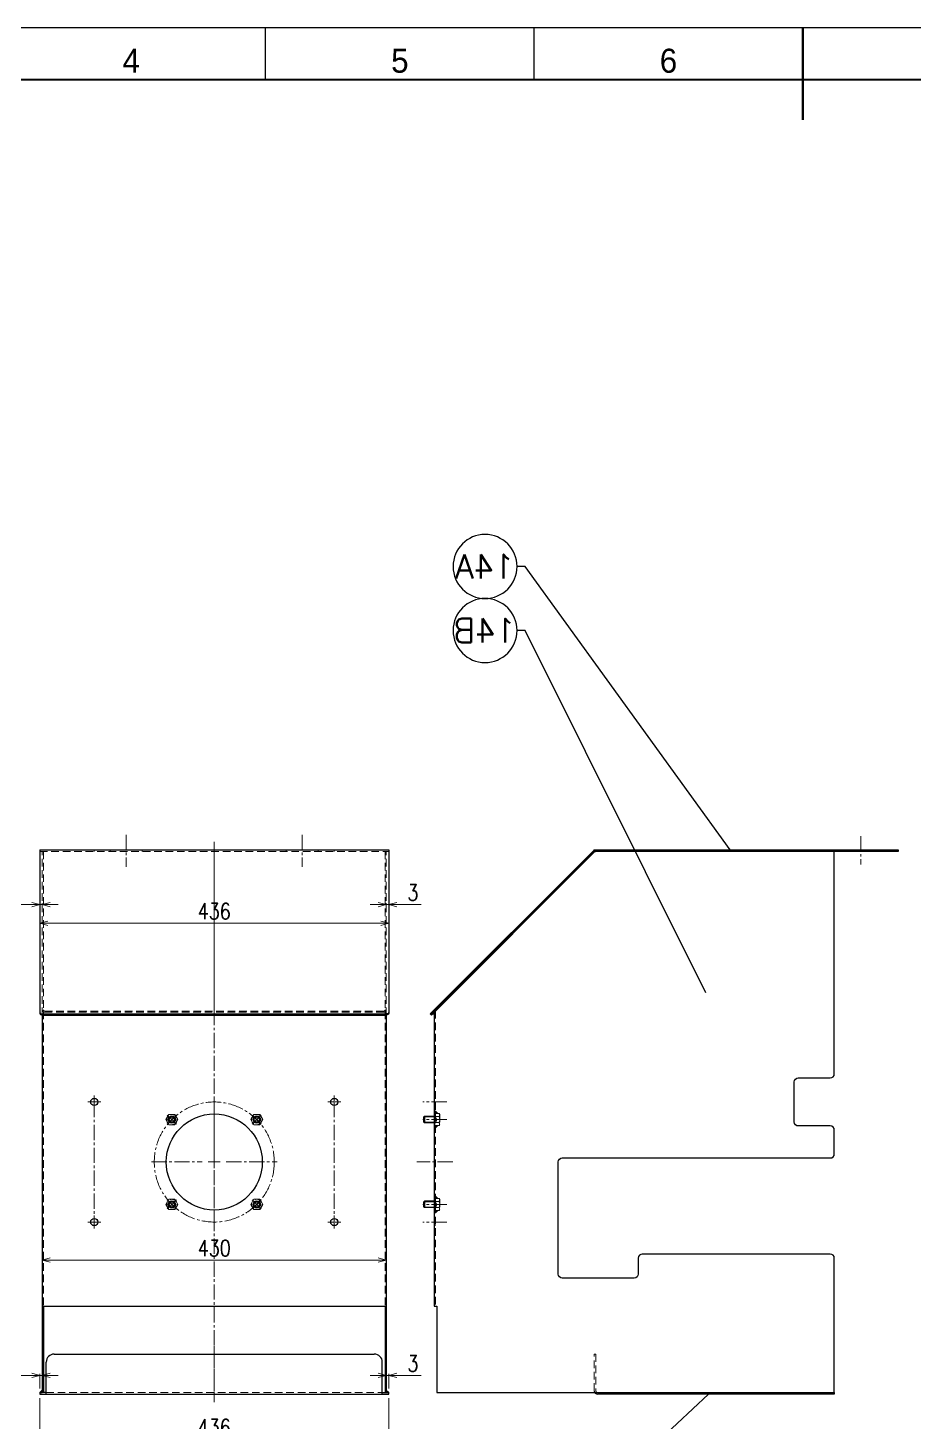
# Model space of a CAD drawing. Header units: millimetres. Extents: x 0 to 51411, y 0 to 16902.
# Drawn here: x 16264 to 17372, y 1731 to 3473 of the extents above; entities that cross this region are included whole.
import ezdxf
from ezdxf import colors
from ezdxf.entities.mleader import LeaderData, LeaderLine
from ezdxf.enums import TextEntityAlignment as Align
from ezdxf.math import Vec2, Vec3

# ---------------------------------------------------------------- set-up
doc = ezdxf.new("R2010")
doc.units = ezdxf.units.MM
doc.linetypes.add('CENTER2', pattern=[28.575, 19.05, -3.175, 3.175, -3.175])
doc.linetypes.add('HIDDEN2', pattern=[4.7625, 3.175, -1.5875])
for name, color, linetype, lineweight in [('01_外形線', 7, 'Continuous', 25), ('02_細線', 5, 'Continuous', 13), ('03_かくれ線', 6, 'HIDDEN2', 13), ('04_中心線', 1, 'CENTER2', 9), ('07_寸法線', 3, 'Continuous', 9), ('99_図枠', 7, 'Continuous', 40)]:
    doc.layers.add(name, color=color, linetype=linetype, lineweight=lineweight)
doc.layers.add('10_補助線', color=8, linetype='Continuous', lineweight=13, plot=False)
doc.styles.get("Standard").update_dxf_attribs({"font": 'arial.ttf'})
doc.styles.add('寸法用', font='simplex.shx', dxfattribs={"width": 0.8, "bigfont": '@extfont2.shx'})
doc.styles.add('表題用', font='MS PGothic.ttf')
doc.dimstyles.new('機械製図用', dxfattribs={"dimtxt": 3.5, "dimasz": 3.5, "dimexe": 2, "dimexo": 0, "dimgap": 1.2, "dimtad": 1, "dimdsep": 46, "dimtxsty": '寸法用', "dimblk": 'OPEN30', "dimcen": 0, "dimclrd": 256, "dimclre": 256, "dimclrt": 7, "dimazin": 2, "dimtm": 1e-09, "dimtfac": 0.75, "dimtmove": 0, "dimatfit": 3, "dimldrblk": 'OPEN30', "dimfxl": 1, "dimlwd": -1, "dimlwe": -1, "dimarcsym": 0})

# ---------------------------------------------------------------- blocks, each defined once
blk = doc.blocks.new('*U996')
at = {"layer": '04_中心線', "color": 0, "linetype": 'CENTER2', "transparency": 16777216}
for p, q in [((-8, 0), (-0.9, 0)), ((0, 0.9), (0, 8)), ((0.9, 0), (8, 0)), ((0, -8), (0, -0.9))]:
    blk.add_line(p, q, dxfattribs=at)
at = {"layer": '04_中心線', "color": 0, "linetype": 'Continuous', "transparency": 16777216}
for p, q in [((-0.45, 0), (0.45, 0)), ((0, -0.45), (0, 0.45))]:
    blk.add_line(p, q, dxfattribs=at)
blk = doc.blocks.new('*U997')
at = {"layer": '04_中心線', "color": 0, "linetype": 'CENTER2', "transparency": 16777216}
for p, q in [((-8, 0), (-0.9, 0)), ((0, 0.9), (0, 8)), ((0.9, 0), (8, 0)), ((0, -8), (0, -0.9))]:
    blk.add_line(p, q, dxfattribs=at)
at = {"layer": '04_中心線', "color": 0, "linetype": 'Continuous', "transparency": 16777216}
for p, q in [((-0.45, 0), (0.45, 0)), ((0, -0.45), (0, 0.45))]:
    blk.add_line(p, q, dxfattribs=at)
blk = doc.blocks.new('*U998')
at = {"layer": '04_中心線', "color": 0, "linetype": 'CENTER2', "transparency": 16777216}
for p, q in [((-8, 0), (-0.9, 0)), ((0, 0.9), (0, 8)), ((0.9, 0), (8, 0)), ((0, -8), (0, -0.9))]:
    blk.add_line(p, q, dxfattribs=at)
at = {"layer": '04_中心線', "color": 0, "linetype": 'Continuous', "transparency": 16777216}
for p, q in [((-0.45, 0), (0.45, 0)), ((0, -0.45), (0, 0.45))]:
    blk.add_line(p, q, dxfattribs=at)
blk = doc.blocks.new('*U1004')
at = {"layer": '04_中心線', "color": 0, "linetype": 'CENTER2', "transparency": 16777216}
for p, q in [((-8, 0), (-0.9, 0)), ((0, 0.9), (0, 8)), ((0.9, 0), (8, 0)), ((0, -8), (0, -0.9))]:
    blk.add_line(p, q, dxfattribs=at)
at = {"layer": '04_中心線', "color": 0, "linetype": 'Continuous', "transparency": 16777216}
for p, q in [((-0.45, 0), (0.45, 0)), ((0, -0.45), (0, 0.45))]:
    blk.add_line(p, q, dxfattribs=at)
blk = doc.blocks.new('*U999')
at = {"layer": '04_中心線', "color": 0, "linetype": 'CENTER2', "transparency": 16777216}
for p, q in [((-8, 0), (-0.9, 0)), ((0, 0.9), (0, 8)), ((0.9, 0), (8, 0)), ((0, -8), (0, -0.9))]:
    blk.add_line(p, q, dxfattribs=at)
at = {"layer": '04_中心線', "color": 0, "linetype": 'Continuous', "transparency": 16777216}
for p, q in [((-0.45, 0), (0.45, 0)), ((0, -0.45), (0, 0.45))]:
    blk.add_line(p, q, dxfattribs=at)
blk = doc.blocks.new('*U1000')
at = {"layer": '04_中心線', "color": 0, "linetype": 'CENTER2', "transparency": 16777216}
for p, q in [((-8, 0), (-0.9, 0)), ((0, 0.9), (0, 8)), ((0.9, 0), (8, 0)), ((0, -8), (0, -0.9))]:
    blk.add_line(p, q, dxfattribs=at)
at = {"layer": '04_中心線', "color": 0, "linetype": 'Continuous', "transparency": 16777216}
for p, q in [((-0.45, 0), (0.45, 0)), ((0, -0.45), (0, 0.45))]:
    blk.add_line(p, q, dxfattribs=at)
blk = doc.blocks.new('*U1001')
at = {"layer": '04_中心線', "color": 0, "linetype": 'CENTER2', "transparency": 16777216}
for p, q in [((-8, 0), (-0.9, 0)), ((0, 0.9), (0, 8)), ((0.9, 0), (8, 0)), ((0, -8), (0, -0.9))]:
    blk.add_line(p, q, dxfattribs=at)
at = {"layer": '04_中心線', "color": 0, "linetype": 'Continuous', "transparency": 16777216}
for p, q in [((-0.45, 0), (0.45, 0)), ((0, -0.45), (0, 0.45))]:
    blk.add_line(p, q, dxfattribs=at)
blk = doc.blocks.new('*U1002')
at = {"layer": '04_中心線', "color": 0, "linetype": 'CENTER2', "transparency": 16777216}
for p, q in [((-8, 0), (-0.9, 0)), ((0, 0.9), (0, 8)), ((0.9, 0), (8, 0)), ((0, -8), (0, -0.9))]:
    blk.add_line(p, q, dxfattribs=at)
at = {"layer": '04_中心線', "color": 0, "linetype": 'Continuous', "transparency": 16777216}
for p, q in [((-0.45, 0), (0.45, 0)), ((0, -0.45), (0, 0.45))]:
    blk.add_line(p, q, dxfattribs=at)
blk = doc.blocks.new('*U1003')
at = {"layer": '04_中心線', "color": 0, "linetype": 'CENTER2', "transparency": 16777216}
for p, q in [((0, 15), (0, 78.5)), ((-78.5, 0), (-15, 0)), ((15, 0), (78.5, 0)), ((0, -78.5), (0, -15))]:
    blk.add_line(p, q, dxfattribs=at)
at = {"layer": '04_中心線', "color": 0, "linetype": 'Continuous', "transparency": 16777216}
for p, q in [((-7.5, 0), (7.5, 0)), ((0, -7.5), (0, 7.5))]:
    blk.add_line(p, q, dxfattribs=at)
blk = doc.blocks.new('_Open30')
at = {"color": 0, "linetype": 'ByBlock', "lineweight": -2}
for p, q in [((-1, 0.27), (0, 0)), ((0, 0), (-1, -0.27)), ((0, 0), (-1, 0))]:
    blk.add_line(p, q, dxfattribs=at)
blk = doc.blocks.new('*D1051')
at = {"layer": '07_寸法線', "transparency": 16777216}
for p, q in [((16279.4, 1761.1), (16279.4, 1707.6)), ((16715.4, 1761.1), (16715.4, 1707.6)), ((16289.4, 1709.6), (16705.4, 1709.6))]:
    blk.add_line(p, q, dxfattribs=at)
at = {"layer": 'Defpoints', "color": 0, "transparency": 16777216}
for p in [(16279.4, 1766.1), (16715.4, 1766.1), (16715.4, 1709.6)]:
    blk.add_point(p, dxfattribs=at)
at = {"layer": '07_寸法線', "transparency": 16777216, "xscale": 10, "yscale": 10, "zscale": 10, "rotation": 180}
blk.add_blockref('_Open30', (16279.4, 1709.6), dxfattribs=at)
at = {"layer": '07_寸法線', "transparency": 16777216, "xscale": 10, "yscale": 10, "zscale": 10}
blk.add_blockref('_Open30', (16715.4, 1709.6), dxfattribs=at)
at = {"layer": '07_寸法線', "color": 7, "transparency": 16777216, "insert": (16497.4, 1724.6), "char_height": 20, "attachment_point": 5, "style": '寸法用'}
blk.add_mtext('436', dxfattribs=at)
blk = doc.blocks.new('*D1052')
at = {"layer": '07_寸法線', "transparency": 16777216}
for p, q in [((16702.4, 1789.4), (16692.4, 1789.4)), ((16712.4, 1787.7), (16712.4, 1791.4)), ((16712.4, 1789.4), (16715.4, 1789.4)), ((16715.4, 1773.1), (16715.4, 1791.4)), ((16725.4, 1789.4), (16756.1, 1789.4))]:
    blk.add_line(p, q, dxfattribs=at)
at = {"layer": 'Defpoints', "color": 0, "transparency": 16777216}
for p in [(16712.4, 1782.7), (16715.4, 1789.4), (16715.4, 1768.1)]:
    blk.add_point(p, dxfattribs=at)
at = {"layer": '07_寸法線', "transparency": 16777216, "xscale": 10, "yscale": 10, "zscale": 10}
blk.add_blockref('_Open30', (16712.4, 1789.4), dxfattribs=at)
at = {"layer": '07_寸法線', "transparency": 16777216, "xscale": 10, "yscale": 10, "zscale": 10, "rotation": 180}
blk.add_blockref('_Open30', (16715.4, 1789.4), dxfattribs=at)
at = {"layer": '07_寸法線', "color": 7, "transparency": 16777216, "insert": (16745.7, 1804.4), "char_height": 20, "attachment_point": 5, "style": '寸法用'}
blk.add_mtext('3', dxfattribs=at)
blk = doc.blocks.new('*D1053')
at = {"layer": '07_寸法線', "transparency": 16777216}
for p, q in [((16282.4, 1938.5), (16282.4, 1935.5)), ((16292.4, 1933.5), (16702.4, 1933.5)), ((16712.4, 1928.5), (16712.4, 1931.5))]:
    blk.add_line(p, q, dxfattribs=at)
at = {"layer": 'Defpoints', "color": 0, "transparency": 16777216}
for p in [(16282.4, 1933.5), (16712.4, 1933.5), (16712.4, 1933.5)]:
    blk.add_point(p, dxfattribs=at)
at = {"layer": '07_寸法線', "transparency": 16777216, "xscale": 10, "yscale": 10, "zscale": 10, "rotation": 180}
blk.add_blockref('_Open30', (16282.4, 1933.5), dxfattribs=at)
at = {"layer": '07_寸法線', "transparency": 16777216, "xscale": 10, "yscale": 10, "zscale": 10}
blk.add_blockref('_Open30', (16712.4, 1933.5), dxfattribs=at)
at = {"layer": '07_寸法線', "color": 7, "transparency": 16777216, "insert": (16497.4, 1948.5), "char_height": 20, "attachment_point": 5, "style": '寸法用'}
blk.add_mtext('430', dxfattribs=at)
blk = doc.blocks.new('*D1054')
at = {"layer": '07_寸法線', "transparency": 16777216}
for p, q in [((16269.4, 1789.4), (16238.7, 1789.4)), ((16279.4, 1773.1), (16279.4, 1791.4)), ((16282.4, 1789.4), (16279.4, 1789.4)), ((16282.4, 1787.7), (16282.4, 1791.4)), ((16292.4, 1789.4), (16302.4, 1789.4))]:
    blk.add_line(p, q, dxfattribs=at)
at = {"layer": 'Defpoints', "color": 0, "transparency": 16777216}
for p in [(16279.4, 1789.4), (16282.4, 1782.7), (16279.4, 1768.1)]:
    blk.add_point(p, dxfattribs=at)
at = {"layer": '07_寸法線', "transparency": 16777216, "xscale": 10, "yscale": 10, "zscale": 10}
blk.add_blockref('_Open30', (16279.4, 1789.4), dxfattribs=at)
at = {"layer": '07_寸法線', "transparency": 16777216, "xscale": 10, "yscale": 10, "zscale": 10, "rotation": 180}
blk.add_blockref('_Open30', (16282.4, 1789.4), dxfattribs=at)
at = {"layer": '07_寸法線', "color": 7, "transparency": 16777216, "insert": (16249.1, 1804.4), "char_height": 20, "attachment_point": 5, "style": '寸法用'}
blk.add_mtext('3', dxfattribs=at)
blk = doc.blocks.new('*D1055')
at = {"layer": '07_寸法線', "transparency": 16777216}
for p, q in [((16279.4, 2359.4), (16279.4, 2356.4)), ((16289.4, 2354.4), (16705.4, 2354.4)), ((16715.4, 2359.4), (16715.4, 2356.4))]:
    blk.add_line(p, q, dxfattribs=at)
at = {"layer": 'Defpoints', "color": 0, "transparency": 16777216}
for p in [(16279.4, 2354.4), (16715.4, 2354.4), (16715.4, 2354.4)]:
    blk.add_point(p, dxfattribs=at)
at = {"layer": '07_寸法線', "transparency": 16777216, "xscale": 10, "yscale": 10, "zscale": 10, "rotation": 180}
blk.add_blockref('_Open30', (16279.4, 2354.4), dxfattribs=at)
at = {"layer": '07_寸法線', "transparency": 16777216, "xscale": 10, "yscale": 10, "zscale": 10}
blk.add_blockref('_Open30', (16715.4, 2354.4), dxfattribs=at)
at = {"layer": '07_寸法線', "color": 7, "transparency": 16777216, "insert": (16497.4, 2369.4), "char_height": 20, "attachment_point": 5, "style": '寸法用'}
blk.add_mtext('436', dxfattribs=at)
blk = doc.blocks.new('*D1056')
at = {"layer": '07_寸法線', "transparency": 16777216}
for p, q in [((16702.4, 2377.7), (16692.4, 2377.7)), ((16712.4, 2376), (16712.4, 2379.7)), ((16712.4, 2377.7), (16715.4, 2377.7)), ((16715.4, 2361.4), (16715.4, 2379.7)), ((16725.4, 2377.7), (16756.1, 2377.7))]:
    blk.add_line(p, q, dxfattribs=at)
at = {"layer": 'Defpoints', "color": 0, "transparency": 16777216}
for p in [(16712.4, 2371), (16715.4, 2377.7), (16715.4, 2356.4)]:
    blk.add_point(p, dxfattribs=at)
at = {"layer": '07_寸法線', "transparency": 16777216, "xscale": 10, "yscale": 10, "zscale": 10}
blk.add_blockref('_Open30', (16712.4, 2377.7), dxfattribs=at)
at = {"layer": '07_寸法線', "transparency": 16777216, "xscale": 10, "yscale": 10, "zscale": 10, "rotation": 180}
blk.add_blockref('_Open30', (16715.4, 2377.7), dxfattribs=at)
at = {"layer": '07_寸法線', "color": 7, "transparency": 16777216, "insert": (16745.7, 2392.7), "char_height": 20, "attachment_point": 5, "style": '寸法用'}
blk.add_mtext('3', dxfattribs=at)
blk = doc.blocks.new('*D1057')
at = {"layer": '07_寸法線', "transparency": 16777216}
for p, q in [((16269.4, 2377.7), (16238.7, 2377.7)), ((16279.4, 2361.4), (16279.4, 2379.7)), ((16282.4, 2377.7), (16279.4, 2377.7)), ((16282.4, 2376), (16282.4, 2379.7)), ((16292.4, 2377.7), (16302.4, 2377.7))]:
    blk.add_line(p, q, dxfattribs=at)
at = {"layer": 'Defpoints', "color": 0, "transparency": 16777216}
for p in [(16279.4, 2377.7), (16282.4, 2371), (16279.4, 2356.4)]:
    blk.add_point(p, dxfattribs=at)
at = {"layer": '07_寸法線', "transparency": 16777216, "xscale": 10, "yscale": 10, "zscale": 10}
for p, rotation in [((16279.4, 2377.7), 359.9999999999935), ((16282.4, 2377.7), 179.9999999999935)]:
    blk.add_blockref('_Open30', p, dxfattribs=dict(at, rotation=rotation))
at = {"layer": '07_寸法線', "color": 7, "transparency": 16777216, "insert": (16249.1, 2392.7), "char_height": 20, "attachment_point": 5, "style": '寸法用'}
blk.add_mtext('3', dxfattribs=at)
blk = doc.blocks.new('AM_BALLOON1')
at = {"transparency": 16777216}
blk.add_circle((0, 0), 5, dxfattribs=at)
blk.add_attdef('B_NUMBER', text='', height=3, dxfattribs=at).set_placement((0, 0), align=Align.MIDDLE_CENTER)
blk = doc.blocks.new('_OPEN')
at = {"color": 0, "linetype": 'ByBlock'}
for p, q in [((-1, 0.17), (0, 0)), ((0, 0), (-1, -0.17)), ((0, 0), (-1, 0))]:
    blk.add_line(p, q, dxfattribs=at)
blk = doc.blocks.new('_TagCircle')
at = {"color": 0, "linetype": 'ByBlock', "lineweight": -2, "transparency": 16777216}
blk.add_circle((0, 0), 4, dxfattribs=at)
at = {"color": 0, "transparency": 16777216, "style": '寸法用'}
blk.add_attdef('タグ番号', text='', height=3, dxfattribs=at).set_placement((0, -1.5), align=Align.CENTER)
blk = doc.blocks.new('_None')

msp = doc.modelspace()

# ---------------------------------------------------------------- hatches: boundary and pattern name
at = {"layer": '01_外形線'}
h = msp.add_hatch(color=256, dxfattribs=at)
h.dxf.hatch_style = 1
h.paths.add_polyline_path([(16772.348, 2243.311), (16772.348, 2240.311), (16770.227, 2241.19)])
h = msp.add_hatch(color=256, dxfattribs=at)
h.dxf.hatch_style = 1
h.paths.add_polyline_path([(16282.395, 1771.139), (16279.395, 1768.139), (16282.395, 1768.139)])
h = msp.add_hatch(color=256, dxfattribs=at)
h.dxf.hatch_style = 1
h.paths.add_polyline_path([(16712.395, 1771.139), (16712.395, 1768.139), (16715.395, 1768.139)])
at = {"layer": '03_かくれ線'}
h = msp.add_hatch(color=256, dxfattribs=at)
h.dxf.hatch_style = 1
h.paths.add_polyline_path([(16773.848, 2119.678), (16773.848, 2116.678), (16776.848, 2116.678)])
h = msp.add_hatch(color=256, dxfattribs=at)
h.dxf.hatch_style = 1
h.paths.add_polyline_path([(16776.848, 2101.667), (16773.848, 2101.667), (16773.848, 2098.667)])
h = msp.add_hatch(color=256, dxfattribs=at)
h.dxf.hatch_style = 1
h.paths.add_polyline_path([(16773.848, 2013.612), (16773.848, 2010.612), (16776.848, 2010.612)])
h = msp.add_hatch(color=256, dxfattribs=at)
h.dxf.hatch_style = 1
h.paths.add_polyline_path([(16776.848, 1995.601), (16773.848, 1995.601), (16773.848, 1992.601)])

# ---------------------------------------------------------------- linework, layer by layer
at = {"layer": '01_外形線'}
for p, q in [((16279.395, 2446.139), (16715.395, 2446.139)), ((16279.395, 2446.139), (16279.395, 2241.784)), ((16715.395, 2446.139), (16715.395, 2241.784)), ((17272.348, 2446.139), (17272.348, 2444.139)), ((16282.205, 2241.078), (16712.395, 2241.078)), ((16282.395, 2239.664), (16282.395, 1768.139)), ((16282.395, 2239.664), (16712.395, 2239.664)), ((16712.395, 2239.664), (16712.395, 1768.139)), ((16760.048, 2113.172), (16758.848, 2111.972)), ((16758.848, 2111.972), (16758.848, 2106.372)), ((16760.048, 2113.172), (16760.048, 2105.172)), ((16772.348, 2113.172), (16760.048, 2113.172)), ((16760.048, 2105.172), (16758.848, 2106.372)), ((16772.348, 2105.172), (16760.048, 2105.172)), ((16760.048, 2007.106), (16758.848, 2005.906)), ((16758.848, 2005.906), (16758.848, 2000.306)), ((16760.048, 2007.106), (16760.048, 1999.106)), ((16772.348, 2007.106), (16760.048, 2007.106)), ((16760.048, 1999.106), (16758.848, 2000.306)), ((16772.348, 1999.106), (16760.048, 1999.106)), ((16283.895, 1876.139), (16283.895, 1768.139)), ((16710.895, 1876.139), (16710.895, 1768.139)), ((16297.395, 1816.139), (16697.395, 1816.139)), ((16287.395, 1766.139), (16287.395, 1806.139)), ((16707.395, 1766.139), (16707.395, 1806.139)), ((16287.395, 1768.139), (16279.395, 1768.139)), ((16279.395, 1768.139), (16279.395, 1766.139)), ((16279.395, 1766.139), (16715.395, 1766.139)), ((16283.895, 1768.139), (16282.395, 1768.139)), ((16707.395, 1768.139), (16715.395, 1768.139)), ((16710.895, 1768.139), (16712.395, 1768.139)), ((16715.395, 1766.139), (16715.395, 1768.139)), ((16976.348, 1768.139), (17272.348, 1768.139)), ((17272.348, 1766.139), (16976.348, 1766.139)), ((17272.348, 1768.139), (17272.348, 1766.139))]:
    msp.add_line(p, q, dxfattribs=at)
for points in [[(16974.005, 2444.139, 0.19891237), (16972.591, 2443.554), (16768.701, 2239.664), (16767.287, 2241.078), (16971.177, 2444.968, -0.19891237), (16974.005, 2446.139), (17272.348, 2446.139), (17352.348, 2446.139), (17352.348, 2444.139), (17272.348, 2444.139)], [(17272.348, 2166.139), (17272.348, 2202.139), (17272.348, 2444.139), (16974.419, 2444.139, 0.19891237), (16972.298, 2443.261), (16772.348, 2243.311), (16772.348, 1876.139), (16775.348, 1876.139), (16775.348, 1768.139), (17272.348, 1768.139), (17272.348, 1936.139, 0.41421356), (17267.348, 1941.139), (17032.348, 1941.139, 0.41421356), (17027.348, 1936.139), (17027.348, 1916.139, -0.41421356), (17022.348, 1911.139), (16932.348, 1911.139, -0.41421356), (16927.348, 1916.139), (16927.348, 2056.139, -0.41421356), (16932.348, 2061.139), (17267.348, 2061.139, 0.41421356), (17272.348, 2066.139), (17272.348, 2096.139, 0.41421356), (17267.348, 2101.139), (17227.348, 2101.139, -0.41421356), (17222.348, 2106.139), (17222.348, 2156.139, -0.41421356), (17227.348, 2161.139), (17267.348, 2161.139, 0.41421356)]]:
    msp.add_lwpolyline(points, format="xyb", close=True, dxfattribs=at)
for points in [[(16772.348, 2243.311), (16772.348, 2240.311), (16770.227, 2241.19), (16772.348, 2243.311)], [(16282.395, 1876.139), (16712.395, 1876.139)], [(16282.395, 1768.139), (16282.395, 1771.139), (16279.395, 1768.139), (16282.395, 1768.139)], [(16712.395, 1768.139), (16712.395, 1771.139), (16715.395, 1768.139), (16712.395, 1768.139)]]:
    msp.add_lwpolyline(points, dxfattribs=at)
for centre, radius in [((16347.395, 2131.139), 4.5), ((16647.395, 2131.139), 4.5), ((16497.395, 2056.139), 60), ((16444.362, 2109.172), 4.5), ((16444.362, 2109.172), 4), ((16444.362, 2109.172), 3.324), ((16550.428, 2109.172), 4.5), ((16550.428, 2109.172), 4), ((16550.428, 2109.172), 3.324), ((16444.362, 2003.106), 4.5), ((16444.362, 2003.106), 4), ((16444.362, 2003.106), 3.324), ((16550.428, 2003.106), 4.5), ((16550.428, 2003.106), 4), ((16550.428, 2003.106), 3.324), ((16347.395, 1981.139), 4.5), ((16647.395, 1981.139), 4.5)]:
    msp.add_circle(centre, radius, dxfattribs=at)
for centre, radius, start, end in [((16297.395, 1806.139), 10, 90, 180), ((16697.395, 1806.139), 10, 0, 90), ((16976.348, 1770.139), 4, 210, 270)]:
    msp.add_arc(centre, radius, start, end, dxfattribs=at)
at = {"layer": '01_外形線', "ltscale": 3}
msp.add_ellipse((16282.395, 2243.194), major_axis=(-3, 0), ratio=0.70666667, start_param=0, end_param=1.57079633, dxfattribs=at)
at = {"layer": '01_外形線'}
msp.add_ellipse((16282.395, 2241.784), major_axis=(-3, 0), ratio=0.70666667, start_param=0, end_param=1.57079633, dxfattribs=at)
at = {"layer": '01_外形線', "ltscale": 3, "extrusion": (0, 0, -1)}
msp.add_ellipse((16712.395, 2243.194), major_axis=(3, 0), ratio=0.70666667, start_param=0, end_param=1.57079633, dxfattribs=at)
at = {"layer": '01_外形線', "extrusion": (0, 0, -1)}
msp.add_ellipse((16712.395, 2241.784), major_axis=(3, 0), ratio=0.70666667, start_param=0, end_param=1.57079633, dxfattribs=at)
at = {"layer": '02_細線'}
for p, q in [((16772.348, 2112.422), (16759.298, 2112.422)), ((16772.348, 2105.922), (16759.298, 2105.922)), ((16772.348, 2006.356), (16759.298, 2006.356)), ((16772.348, 1999.856), (16759.298, 1999.856))]:
    msp.add_line(p, q, dxfattribs=at)
at = {"layer": '03_かくれ線', "ltscale": 3}
for p, q in [((16279.395, 2444.139), (16715.395, 2444.139)), ((16347.395, 2446.139), (16347.395, 2444.139)), ((16347.395, 2446.139), (16347.395, 2444.139)), ((16347.395, 2446.139), (16347.395, 2444.139)), ((16367.395, 2446.139), (16367.395, 2444.139)), ((16407.395, 2446.139), (16407.395, 2444.139)), ((16587.395, 2446.139), (16587.395, 2444.139)), ((16627.395, 2446.139), (16627.395, 2444.139)), ((16647.395, 2446.139), (16647.395, 2444.139)), ((16647.395, 2446.139), (16647.395, 2444.139)), ((17294.848, 2446.139), (17294.848, 2444.139)), ((17315.848, 2446.139), (17315.848, 2444.139)), ((16709.395, 2244.811), (16285.395, 2244.811)), ((16285.395, 2243.311), (16709.395, 2243.311)), ((16773.848, 2244.811), (16773.848, 1876.139)), ((16773.848, 2135.639), (16772.348, 2135.639)), ((16773.848, 2126.639), (16772.348, 2126.639)), ((16773.848, 2116.139), (16772.348, 2116.139)), ((16773.848, 2113.672), (16772.348, 2113.672)), ((16773.848, 2116.678), (16778.452, 2116.678)), ((16773.848, 2116.678), (16773.848, 2101.667)), ((16773.848, 2112.925), (16778.452, 2112.925)), ((16778.452, 2116.678), (16779.148, 2115.472)), ((16779.148, 2115.472), (16779.148, 2102.872)), ((16773.848, 2104.672), (16772.348, 2104.672)), ((16773.848, 2105.42), (16778.452, 2105.42)), ((16773.848, 2101.667), (16778.452, 2101.667)), ((16778.452, 2101.667), (16779.148, 2102.872)), ((16773.848, 2007.606), (16772.348, 2007.606)), ((16773.848, 2010.612), (16778.452, 2010.612)), ((16773.848, 2010.612), (16773.848, 1995.601)), ((16773.848, 2006.859), (16778.452, 2006.859)), ((16778.452, 2010.612), (16779.148, 2009.406)), ((16779.148, 2009.406), (16779.148, 1996.806)), ((16773.848, 1998.606), (16772.348, 1998.606)), ((16773.848, 1996.139), (16772.348, 1996.139)), ((16773.848, 1999.354), (16778.452, 1999.354)), ((16773.848, 1995.601), (16778.452, 1995.601)), ((16778.452, 1995.601), (16779.148, 1996.806)), ((16773.848, 1985.639), (16772.348, 1985.639)), ((16773.848, 1976.639), (16772.348, 1976.639)), ((16972.348, 1770.139), (16972.348, 1816.139)), ((16972.348, 1816.139), (16974.348, 1816.139)), ((16974.348, 1816.139), (16974.348, 1770.139)), ((16287.395, 1768.139), (16707.395, 1768.139))]:
    msp.add_line(p, q, dxfattribs=at)
at = {"layer": '03_かくれ線'}
for p, q in [((16773.848, 2113.172), (16772.348, 2113.172)), ((16773.848, 2112.422), (16772.348, 2112.422)), ((16773.848, 2105.922), (16772.348, 2105.922)), ((16773.848, 2105.172), (16772.348, 2105.172))]:
    msp.add_line(p, q, dxfattribs=at)
at = {"layer": '03_かくれ線', "ltscale": 3}
for points in [[(16282.395, 2239.664), (16282.395, 2444.139), (16283.895, 2444.139), (16283.895, 1876.139)], [(16712.395, 2239.664), (16712.395, 2444.139), (16710.895, 2444.139), (16710.895, 1876.139)], [(16776.848, 2116.678), (16773.848, 2116.678), (16773.848, 2119.678), (16776.848, 2116.678)], [(16776.848, 2101.667), (16773.848, 2101.667), (16773.848, 2098.667), (16776.848, 2101.667)], [(16776.848, 2010.612), (16773.848, 2010.612), (16773.848, 2013.612), (16776.848, 2010.612)], [(16776.848, 1995.601), (16773.848, 1995.601), (16773.848, 1992.601), (16776.848, 1995.601)]]:
    msp.add_lwpolyline(points, dxfattribs=at)
for points in [[(16440.609, 2115.672), (16436.856, 2109.172), (16440.609, 2102.672), (16448.114, 2102.672), (16451.867, 2109.172), (16448.114, 2115.672)], [(16546.675, 2115.672), (16542.922, 2109.172), (16546.675, 2102.672), (16554.18, 2102.672), (16557.933, 2109.172), (16554.18, 2115.672)], [(16440.609, 2009.606), (16436.856, 2003.106), (16440.609, 1996.606), (16448.114, 1996.606), (16451.867, 2003.106), (16448.114, 2009.606)], [(16546.675, 2009.606), (16542.922, 2003.106), (16546.675, 1996.606), (16554.18, 1996.606), (16557.933, 2003.106), (16554.18, 2009.606)]]:
    msp.add_lwpolyline(points, close=True, dxfattribs=at)
for centre in [(16444.362, 2109.172), (16550.428, 2109.172), (16444.362, 2003.106), (16550.428, 2003.106)]:
    msp.add_circle(centre, 6.5, dxfattribs=at)
for centre, radius, start, end in [((16285.395, 2246.311), 3, 180, 270), ((16285.395, 2246.311), 1.5, 180, 270), ((16709.395, 2246.311), 1.5, 270, 0), ((16709.395, 2246.311), 3, 270, 0), ((16775.202, 2114.802), 3.753, 330.000009, 29.999991), ((16768.683, 2109.172), 10.465, 338.985578, 21.014422), ((16775.202, 2103.543), 3.753, 330.000009, 29.999991), ((16775.202, 2008.736), 3.753, 330.000009, 29.999991), ((16768.683, 2003.106), 10.465, 338.985578, 21.014422), ((16775.202, 1997.477), 3.753, 330.000009, 29.999991), ((16976.348, 1770.139), 4, 180, 210), ((16976.348, 1770.139), 2, 180, 270)]:
    msp.add_arc(centre, radius, start, end, dxfattribs=at)
at = {"layer": '04_中心線'}
for p, q in [((16387.395, 2465.139), (16387.395, 2425.139)), ((16607.395, 2465.139), (16607.395, 2425.139)), ((17305.348, 2463.082), (17305.348, 2427.696)), ((16497.395, 2456.139), (16497.395, 2229.664)), ((16497.395, 2446.139), (16497.395, 1766.139)), ((16347.395, 2131.139), (16347.395, 1981.139)), ((16647.395, 2131.139), (16647.395, 1981.139)), ((16788.098, 2131.139), (16758.098, 2131.139)), ((16788.098, 2109.172), (16758.098, 2109.172)), ((16795.598, 2056.139), (16750.598, 2056.139)), ((16788.098, 2003.106), (16758.098, 2003.106)), ((16788.098, 1981.139), (16758.098, 1981.139)), ((16497.395, 1826.139), (16497.395, 1756.139))]:
    msp.add_line(p, q, dxfattribs=at)
msp.add_circle((16497.395, 2056.139), 75, dxfattribs=at)
at = {"layer": '10_補助線'}
for p, q in [((16971.884, 2444.261), (16767.994, 2240.371)), ((16971.177, 2444.968), (16972.591, 2443.554)), ((16974.005, 2446.139), (16974.005, 2444.139)), ((17352.348, 2445.139), (16974.005, 2445.139))]:
    msp.add_line(p, q, dxfattribs=at)
for points in [[(16974.005, 2446.139), (16972.348, 2446.139), (16971.177, 2444.968)], [(16974.419, 2444.139), (16973.177, 2444.139), (16972.298, 2443.261)], [(16974.419, 2444.139), (16973.177, 2444.139), (16972.298, 2443.261)], [(16974.005, 2444.139), (16973.177, 2444.139), (16972.591, 2443.554)]]:
    msp.add_lwpolyline(points, dxfattribs=at)
msp.add_arc((16974.005, 2442.139), 3, 90, 135, dxfattribs=at)
at = {"layer": '99_図枠', "lineweight": 25}
for p, q in [((16561.515, 3408.27), (16561.515, 3473.276)), ((16897.199, 3408.27), (16897.199, 3473.276))]:
    msp.add_line(p, q, dxfattribs=at)
at = {"layer": '99_図枠', "lineweight": 53}
msp.add_line((17232.882, 3473.276), (17232.882, 3358.265), dxfattribs=at)
at = {"layer": '99_図枠'}
msp.add_lwpolyline([(15413.6, 689.767), (19181.978, 689.767), (19181.978, 3408.27), (15413.6, 3408.27)], close=True, dxfattribs=at)
at = {"layer": 'Defpoints'}
msp.add_lwpolyline([(15218.78, 625.051), (19246.984, 625.051), (19246.984, 3473.276), (15218.78, 3473.276)], close=True, dxfattribs=at)

# ---------------------------------------------------------------- block references
at = {"layer": '04_中心線', "linetype": 'CENTER2'}
for name, p in [('*U1004', (16347.395, 2131.139)), ('*U1003', (16497.395, 2056.139)), ('*U996', (16647.395, 2131.139)), ('*U998', (16347.395, 1981.139)), ('*U997', (16647.395, 1981.139))]:
    msp.add_blockref(name, p, dxfattribs=at)
for name, p, rotation in [('*U999', (16444.362, 2109.172), 45.00000000000001), ('*U1000', (16550.428, 2109.172), 315), ('*U1001', (16444.362, 2003.106), 314.9999999999999), ('*U1002', (16550.428, 2003.106), 45.00000000000001)]:
    msp.add_blockref(name, p, dxfattribs=dict(at, rotation=rotation))

# ---------------------------------------------------------------- texts
at = {"layer": '10_補助線', "ltscale": 3, "style": '寸法用', "width": 0.8}
for p in [(16774.334, 2111.069), (16774.334, 2005.003)]:
    msp.add_text('M8×15', height=1, rotation=270, dxfattribs=at).set_placement(p)
at = {"layer": '99_図枠', "lineweight": 13, "style": '表題用'}
for s, p in [('4', (16393.673, 3408.27)), ('5', (16729.357, 3408.27)), ('6', (17065.04, 3408.27))]:
    msp.add_text(s, height=30.003, dxfattribs=at).set_placement(p, align=Align.BOTTOM_CENTER)

# ---------------------------------------------------------------- dimensions: what is measured, and where the dimension line sits
at = {"layer": '07_寸法線'}
for base, p1, p2, picture, middle in [((16279.395, 2377.738), (16282.395, 2370.996), (16279.395, 2356.429), '*D1057', (16249.061, 2377.738)), ((16279.395, 1789.449), (16282.395, 1782.707), (16279.395, 1768.139), '*D1054', (16249.061, 1789.449))]:
    dim = msp.add_linear_dim(base=base, p1=p1, p2=p2, angle=180, dimstyle='機械製図用', override={"dimtxt": 20, "dimasz": 10, "dimexo": 5, "dimgap": 5}, dxfattribs=at)
    dim.commit()
    dim.dimension.update_dxf_attribs({"geometry": picture, "text_midpoint": middle, "dimtype": 160})
for base, p1, p2, picture, middle in [((16715.395, 2377.738), (16712.395, 2370.996), (16715.395, 2356.429), '*D1056', (16745.728, 2377.738)), ((16715.395, 1789.449), (16712.395, 1782.707), (16715.395, 1768.139), '*D1052', (16745.728, 1789.449))]:
    dim = msp.add_linear_dim(base=base, p1=p1, p2=p2, dimstyle='機械製図用', override={"dimtxt": 20, "dimasz": 10, "dimexo": 5, "dimgap": 5}, dxfattribs=at)
    dim.commit()
    dim.dimension.update_dxf_attribs({"geometry": picture, "text_midpoint": middle, "dimtype": 160})
for base, p1, p2, picture, middle in [((16715.395, 2354.429), (16279.395, 2354.429), (16715.395, 2354.429), '*D1055', (16497.395, 2369.429)), ((16712.395, 1933.513), (16282.395, 1933.513), (16712.395, 1933.513), '*D1053', (16497.395, 1948.513)), ((16715.395, 1709.614), (16279.395, 1766.139), (16715.395, 1766.139), '*D1051', (16497.395, 1724.614))]:
    dim = msp.add_linear_dim(base=base, p1=p1, p2=p2, dimstyle='機械製図用', override={"dimtxt": 20, "dimasz": 10, "dimexo": 5, "dimgap": 5}, dxfattribs=at)
    dim.commit()
    dim.dimension.update_dxf_attribs({"geometry": picture, "text_midpoint": middle})

# ---------------------------------------------------------------- leaders
ml = msp.add_multileader_block('Standard', dxfattribs=at)
ml.set_content('AM_BALLOON1', color=256, scale=9.99939394)
ml.set_attribute('B_NUMBER', '15', width=0)
ml.set_leader_properties(color=256, linetype='ByLayer', lineweight=-1)
ml.set_arrow_properties(name='OPEN')
ml.build(insert=Vec2(0, 0))
ml.multileader.update_dxf_attribs({"leader_type": 0, "has_dogleg": 0, "text_right_attachment_type": 6, "dogleg_length": 0, "arrow_head_size": 5, "scale": 2, "block_connection_type": 1})
ctx = ml.context
ctx.base_point, ctx.scale, ctx.char_height, ctx.arrow_head_size, ctx.landing_gap_size, ctx.plane_origin = Vec3(17579.344, 3268.539), 2, 10, 5, 5, Vec3(17579.344, 3268.539)
ctx.right_attachment, ctx.attachment_type = 6, 1
notes = []
notes.append((ctx, [(0, (0, 0, 0), (0, 0), (1, 0), 1, [])]))
ctx.block.insert = Vec3(17579.344, 3268.539)
ml = msp.add_multileader_block('Standard', dxfattribs=at)
ml.set_content('AM_BALLOON1', color=256, scale=7.08707045)
ml.set_attribute('B_NUMBER', '28', width=0)
ml.set_leader_properties(color=256, linetype='ByLayer', lineweight=-1)
ml.set_arrow_properties(name='OPEN')
ml.build(insert=Vec2(0, 0))
ml.multileader.update_dxf_attribs({"leader_type": 0, "has_dogleg": 0, "text_right_attachment_type": 6, "dogleg_length": 0, "arrow_head_size": 3.544, "scale": 2.5, "block_connection_type": 1})
ctx = ml.context
ctx.base_point, ctx.scale, ctx.char_height, ctx.arrow_head_size, ctx.landing_gap_size, ctx.plane_origin = Vec3(32779.868, 3275.518), 2.5, 7.087, 3.544, 3.544, Vec3(32779.868, 3275.518)
ctx.right_attachment, ctx.attachment_type = 6, 1
notes.append((ctx, [(0, (0, 0, 0), (0, 0), (1, 0), 1, [])]))
ctx.block.insert = Vec3(32779.868, 3275.518)
ml = msp.add_multileader_block('Standard', dxfattribs=at)
ml.set_content('AM_BALLOON1', color=256, scale=7.08707045)
ml.set_attribute('B_NUMBER', '29', width=0)
ml.set_leader_properties(color=256, linetype='ByLayer', lineweight=-1)
ml.set_arrow_properties(name='OPEN')
ml.build(insert=Vec2(0, 0))
ml.multileader.update_dxf_attribs({"leader_type": 0, "has_dogleg": 0, "text_right_attachment_type": 6, "dogleg_length": 0, "arrow_head_size": 3.544, "scale": 2.5, "block_connection_type": 1})
ctx = ml.context
ctx.base_point, ctx.scale, ctx.char_height, ctx.arrow_head_size, ctx.landing_gap_size, ctx.plane_origin = Vec3(34667.768, 3275.518), 2.5, 7.087, 3.544, 3.544, Vec3(34667.768, 3275.518)
ctx.right_attachment, ctx.attachment_type = 6, 1
notes.append((ctx, [(0, (0, 0, 0), (0, 0), (1, 0), 1, [])]))
ctx.block.insert = Vec3(34667.768, 3275.518)
ml = msp.add_multileader_block('Standard', dxfattribs=at)
ml.set_content('AM_BALLOON1', color=256, scale=7.08707045)
ml.set_attribute('B_NUMBER', '27', width=0)
ml.set_leader_properties(color=256, linetype='ByLayer', lineweight=-1)
ml.set_arrow_properties(name='OPEN')
ml.build(insert=Vec2(0, 0))
ml.multileader.update_dxf_attribs({"leader_type": 0, "has_dogleg": 0, "text_right_attachment_type": 6, "dogleg_length": 0, "arrow_head_size": 3.544, "scale": 2.5, "block_connection_type": 1})
ctx = ml.context
ctx.base_point, ctx.scale, ctx.char_height, ctx.arrow_head_size, ctx.landing_gap_size, ctx.plane_origin = Vec3(30037.828, 2881.684), 2.5, 7.087, 3.544, 3.544, Vec3(30037.828, 2881.684)
ctx.right_attachment, ctx.attachment_type = 6, 1
notes.append((ctx, [(0, (0, 0, 0), (0, 0), (1, 0), 1, [])]))
ctx.block.insert = Vec3(30037.828, 2881.684)
ml = msp.add_multileader_block('Standard', dxfattribs=at)
ml.set_content('AM_BALLOON1', color=256, scale=7.08707045)
ml.set_attribute('B_NUMBER', '16', width=0)
ml.set_leader_properties(color=256, linetype='ByLayer', lineweight=-1)
ml.set_arrow_properties(name='OPEN')
ml.build(insert=Vec2(0, 0))
ml.multileader.update_dxf_attribs({"leader_type": 0, "has_dogleg": 0, "text_right_attachment_type": 6, "dogleg_length": 0, "arrow_head_size": 3.544, "scale": 2.5, "block_connection_type": 1})
ctx = ml.context
ctx.base_point, ctx.scale, ctx.char_height, ctx.arrow_head_size, ctx.landing_gap_size, ctx.plane_origin = Vec3(19821.386, 2879.797), 2.5, 7.087, 3.544, 3.544, Vec3(19821.386, 2879.797)
ctx.right_attachment, ctx.attachment_type = 6, 1
notes.append((ctx, [(0, (0, 0, 0), (0, 0), (1, 0), 1, [])]))
ctx.block.insert = Vec3(19821.386, 2879.797)
ml = msp.add_multileader_block('Standard', dxfattribs=at)
ml.set_content('AM_BALLOON1', color=256, scale=7.08707045)
ml.set_attribute('B_NUMBER', '17', width=0)
ml.set_leader_properties(color=256, linetype='ByLayer', lineweight=-1)
ml.set_arrow_properties(name='OPEN')
ml.build(insert=Vec2(0, 0))
ml.multileader.update_dxf_attribs({"leader_type": 0, "has_dogleg": 0, "text_right_attachment_type": 6, "dogleg_length": 0, "arrow_head_size": 3.544, "scale": 2.5, "block_connection_type": 1})
ctx = ml.context
ctx.base_point, ctx.scale, ctx.char_height, ctx.arrow_head_size, ctx.landing_gap_size, ctx.plane_origin = Vec3(21417.839, 2879.797), 2.5, 7.087, 3.544, 3.544, Vec3(21417.839, 2879.797)
ctx.right_attachment, ctx.attachment_type = 6, 1
notes.append((ctx, [(0, (0, 0, 0), (0, 0), (1, 0), 1, [])]))
ctx.block.insert = Vec3(21417.839, 2879.797)
ml = msp.add_multileader_block('Standard', dxfattribs=at)
ml.set_content('_TagCircle', color=256, scale=-10)
ml.set_attribute('タグ番号', '14A', width=0)
ml.set_leader_properties()
ml.set_arrow_properties(name='NONE')
ml.build(insert=Vec2(0, 0))
ml.multileader.update_dxf_attribs({"dogleg_length": 1, "arrow_head_size": 35, "scale": 8})
ctx = ml.context
ctx.base_point, ctx.scale, ctx.char_height, ctx.arrow_head_size, ctx.landing_gap_size, ctx.plane_origin = Vec3(16795.809, 2800.262), 8, 40, 35, 20, Vec3(15455.838, 2808.771)
ctx.text_align_type = 2
notes.append((ctx, [(0, (1, 1, 0), (16885.809, 2800.262), (-1, 0), 10, [(0, [(17142.362, 2446.139)], 0, [])])]))
ctx.block.insert, ctx.block.scale = Vec3(16835.809, 2800.262), Vec3(-10, 10, 10)
ml = msp.add_multileader_block('Standard', dxfattribs=at)
ml.set_content('_TagCircle', color=256, scale=-10)
ml.set_attribute('タグ番号', '14B', width=0)
ml.set_leader_properties()
ml.set_arrow_properties(name='NONE')
ml.build(insert=Vec2(0, 0))
ml.multileader.update_dxf_attribs({"dogleg_length": 1, "arrow_head_size": 35, "scale": 8})
ctx = ml.context
ctx.base_point, ctx.scale, ctx.char_height, ctx.arrow_head_size, ctx.landing_gap_size, ctx.plane_origin = Vec3(16795.809, 2720.262), 8, 40, 35, 20, Vec3(15455.838, 2728.771)
ctx.text_align_type = 2
notes.append((ctx, [(0, (1, 1, 0), (16885.809, 2720.262), (-1, 0), 10, [(0, [(17111.563, 2267.686)], 0, [])])]))
ctx.block.insert, ctx.block.scale = Vec3(16835.809, 2720.262), Vec3(-10, 10, 10)
ml = msp.add_multileader_block('Standard', dxfattribs=at)
ml.set_content('AM_BALLOON1', color=256, scale=7.08707045)
ml.set_attribute('B_NUMBER', '26', width=0)
ml.set_leader_properties(color=256, linetype='ByLayer', lineweight=-1)
ml.set_arrow_properties(name='OPEN')
ml.build(insert=Vec2(0, 0))
ml.multileader.update_dxf_attribs({"leader_type": 0, "has_dogleg": 0, "text_right_attachment_type": 6, "dogleg_length": 0, "arrow_head_size": 3.544, "scale": 2.5, "block_connection_type": 1})
ctx = ml.context
ctx.base_point, ctx.scale, ctx.char_height, ctx.arrow_head_size, ctx.landing_gap_size, ctx.plane_origin = Vec3(28646.004, 2598.075), 2.5, 7.087, 3.544, 3.544, Vec3(28646.004, 2598.075)
ctx.right_attachment, ctx.attachment_type = 6, 1
notes.append((ctx, [(0, (0, 0, 0), (0, 0), (1, 0), 1, [])]))
ctx.block.insert = Vec3(28646.004, 2598.075)
ml = msp.add_multileader_block('Standard', dxfattribs=at)
ml.set_content('AM_BALLOON1', color=256, scale=5.62465909)
ml.set_attribute('B_NUMBER', '20', width=0)
ml.set_leader_properties(color=256, linetype='ByLayer', lineweight=-1)
ml.set_arrow_properties(name='OPEN')
ml.build(insert=Vec2(0, 0))
ml.multileader.update_dxf_attribs({"leader_type": 0, "has_dogleg": 0, "text_right_attachment_type": 6, "dogleg_length": 0, "arrow_head_size": 2.812, "scale": 2.5, "block_connection_type": 1})
ctx = ml.context
ctx.base_point, ctx.scale, ctx.char_height, ctx.arrow_head_size, ctx.landing_gap_size, ctx.plane_origin = Vec3(25957.692, 2209.708), 2.5, 5.625, 2.812, 2.812, Vec3(25957.692, 2209.708)
ctx.right_attachment, ctx.attachment_type = 6, 1
notes.append((ctx, [(0, (0, 0, 0), (0, 0), (1, 0), 1, [])]))
ctx.block.insert = Vec3(25957.692, 2209.708)
ml = msp.add_multileader_block('Standard', dxfattribs=at)
ml.set_content('AM_BALLOON1', color=256, scale=5.62465909)
ml.set_attribute('B_NUMBER', '23', width=0)
ml.set_leader_properties(color=256, linetype='ByLayer', lineweight=-1)
ml.set_arrow_properties(name='OPEN')
ml.build(insert=Vec2(0, 0))
ml.multileader.update_dxf_attribs({"leader_type": 0, "has_dogleg": 0, "text_right_attachment_type": 6, "dogleg_length": 0, "arrow_head_size": 2.812, "scale": 2.5, "block_connection_type": 1})
ctx = ml.context
ctx.base_point, ctx.scale, ctx.char_height, ctx.arrow_head_size, ctx.landing_gap_size, ctx.plane_origin = Vec3(27229.911, 2209.708), 2.5, 5.625, 2.812, 2.812, Vec3(27229.911, 2209.708)
ctx.right_attachment, ctx.attachment_type = 6, 1
notes.append((ctx, [(0, (0, 0, 0), (0, 0), (1, 0), 1, [])]))
ctx.block.insert = Vec3(27229.911, 2209.708)
ml = msp.add_multileader_block('Standard', dxfattribs=at)
ml.set_content('AM_BALLOON1', color=256, scale=5.62465909)
ml.set_attribute('B_NUMBER', '19', width=0)
ml.set_leader_properties(color=256, linetype='ByLayer', lineweight=-1)
ml.set_arrow_properties(name='OPEN')
ml.build(insert=Vec2(0, 0))
ml.multileader.update_dxf_attribs({"leader_type": 0, "has_dogleg": 0, "text_right_attachment_type": 6, "dogleg_length": 0, "arrow_head_size": 2.812, "scale": 2.5, "block_connection_type": 1})
ctx = ml.context
ctx.base_point, ctx.scale, ctx.char_height, ctx.arrow_head_size, ctx.landing_gap_size, ctx.plane_origin = Vec3(23368.24, 2177.394), 2.5, 5.625, 2.812, 2.812, Vec3(23368.24, 2177.394)
ctx.right_attachment, ctx.attachment_type = 6, 1
notes.append((ctx, [(0, (0, 0, 0), (0, 0), (1, 0), 1, [])]))
ctx.block.insert = Vec3(23368.24, 2177.394)
ml = msp.add_multileader_block('Standard', dxfattribs=at)
ml.set_content('AM_BALLOON1', color=256, scale=4.99969697)
ml.set_attribute('B_NUMBER', '30', width=0)
ml.set_leader_properties(color=256, linetype='ByLayer', lineweight=-1)
ml.set_arrow_properties(name='OPEN')
ml.build(insert=Vec2(0, 0))
ml.multileader.update_dxf_attribs({"leader_type": 0, "has_dogleg": 0, "text_right_attachment_type": 6, "dogleg_length": 0, "arrow_head_size": 2.5, "scale": 2.5, "block_connection_type": 1})
ctx = ml.context
ctx.base_point, ctx.scale, ctx.char_height, ctx.arrow_head_size, ctx.landing_gap_size, ctx.plane_origin = Vec3(36368.352, 1874.031), 2.5, 5, 2.5, 2.5, Vec3(36368.352, 1874.031)
ctx.right_attachment, ctx.attachment_type = 6, 1
notes.append((ctx, [(0, (0, 0, 0), (0, 0), (1, 0), 1, [])]))
ctx.block.insert = Vec3(36368.352, 1874.031)
ml = msp.add_multileader_block('Standard', dxfattribs=at)
ml.set_content('AM_BALLOON1', color=256, scale=4.99969697)
ml.set_attribute('B_NUMBER', '31', width=0)
ml.set_leader_properties(color=256, linetype='ByLayer', lineweight=-1)
ml.set_arrow_properties(name='OPEN')
ml.build(insert=Vec2(0, 0))
ml.multileader.update_dxf_attribs({"leader_type": 0, "has_dogleg": 0, "text_right_attachment_type": 6, "dogleg_length": 0, "arrow_head_size": 2.5, "scale": 2.5, "block_connection_type": 1})
ctx = ml.context
ctx.base_point, ctx.scale, ctx.char_height, ctx.arrow_head_size, ctx.landing_gap_size, ctx.plane_origin = Vec3(37494.708, 1874.031), 2.5, 5, 2.5, 2.5, Vec3(37494.708, 1874.031)
ctx.right_attachment, ctx.attachment_type = 6, 1
notes.append((ctx, [(0, (0, 0, 0), (0, 0), (1, 0), 1, [])]))
ctx.block.insert = Vec3(37494.708, 1874.031)
ml = msp.add_multileader_block('Standard', dxfattribs=at)
ml.set_content('AM_BALLOON1', color=256, scale=5.62465909)
ml.set_attribute('B_NUMBER', '21', width=0)
ml.set_leader_properties(color=256, linetype='ByLayer', lineweight=-1)
ml.set_arrow_properties(name='OPEN')
ml.build(insert=Vec2(0, 0))
ml.multileader.update_dxf_attribs({"leader_type": 0, "has_dogleg": 0, "text_right_attachment_type": 6, "dogleg_length": 0, "arrow_head_size": 2.812, "scale": 2.5, "block_connection_type": 1})
ctx = ml.context
ctx.base_point, ctx.scale, ctx.char_height, ctx.arrow_head_size, ctx.landing_gap_size, ctx.plane_origin = Vec3(25957.692, 1752.745), 2.5, 5.625, 2.812, 2.812, Vec3(25957.692, 1752.745)
ctx.right_attachment, ctx.attachment_type = 6, 1
notes.append((ctx, [(0, (0, 0, 0), (0, 0), (1, 0), 1, [])]))
ctx.block.insert = Vec3(25957.692, 1752.745)
ml = msp.add_multileader_block('Standard', dxfattribs=at)
ml.set_content('_TagCircle', color=256, scale=-10)
ml.set_attribute('タグ番号', '14C', width=0)
ml.set_leader_properties()
ml.set_arrow_properties(name='NONE')
ml.build(insert=Vec2(0, 0))
ml.multileader.update_dxf_attribs({"dogleg_length": 1, "arrow_head_size": 35, "scale": 8})
ctx = ml.context
ctx.base_point, ctx.scale, ctx.char_height, ctx.arrow_head_size, ctx.landing_gap_size, ctx.plane_origin = Vec3(16795.809, 1551.394), 8, 40, 35, 20, Vec3(15455.838, 1559.903)
ctx.text_align_type = 2
notes.append((ctx, [(0, (1, 1, 0), (16885.809, 1551.394), (-1, 0), 10, [(0, [(17114.907, 1766.139)], 0, [])])]))
ctx.block.insert, ctx.block.scale = Vec3(16835.809, 1551.394), Vec3(-10, 10, 10)
for ctx, leaders in notes:
    for number, flags, end, landing, length, lines in leaders:
        leader = LeaderData()
        leader.index, (leader.has_last_leader_line, leader.has_dogleg_vector, leader.attachment_direction) = number, flags
        leader.last_leader_point, leader.dogleg_vector, leader.dogleg_length = Vec3(end), Vec3(landing), length
        for number, points, colour, breaks in lines:
            line = LeaderLine()
            line.index, line.vertices, line.color, line.breaks = number, Vec3.list(points), colors.encode_raw_color(colour), breaks
            leader.lines.append(line)
        ctx.leaders.append(leader)

doc.saveas('drawing.dxf')
